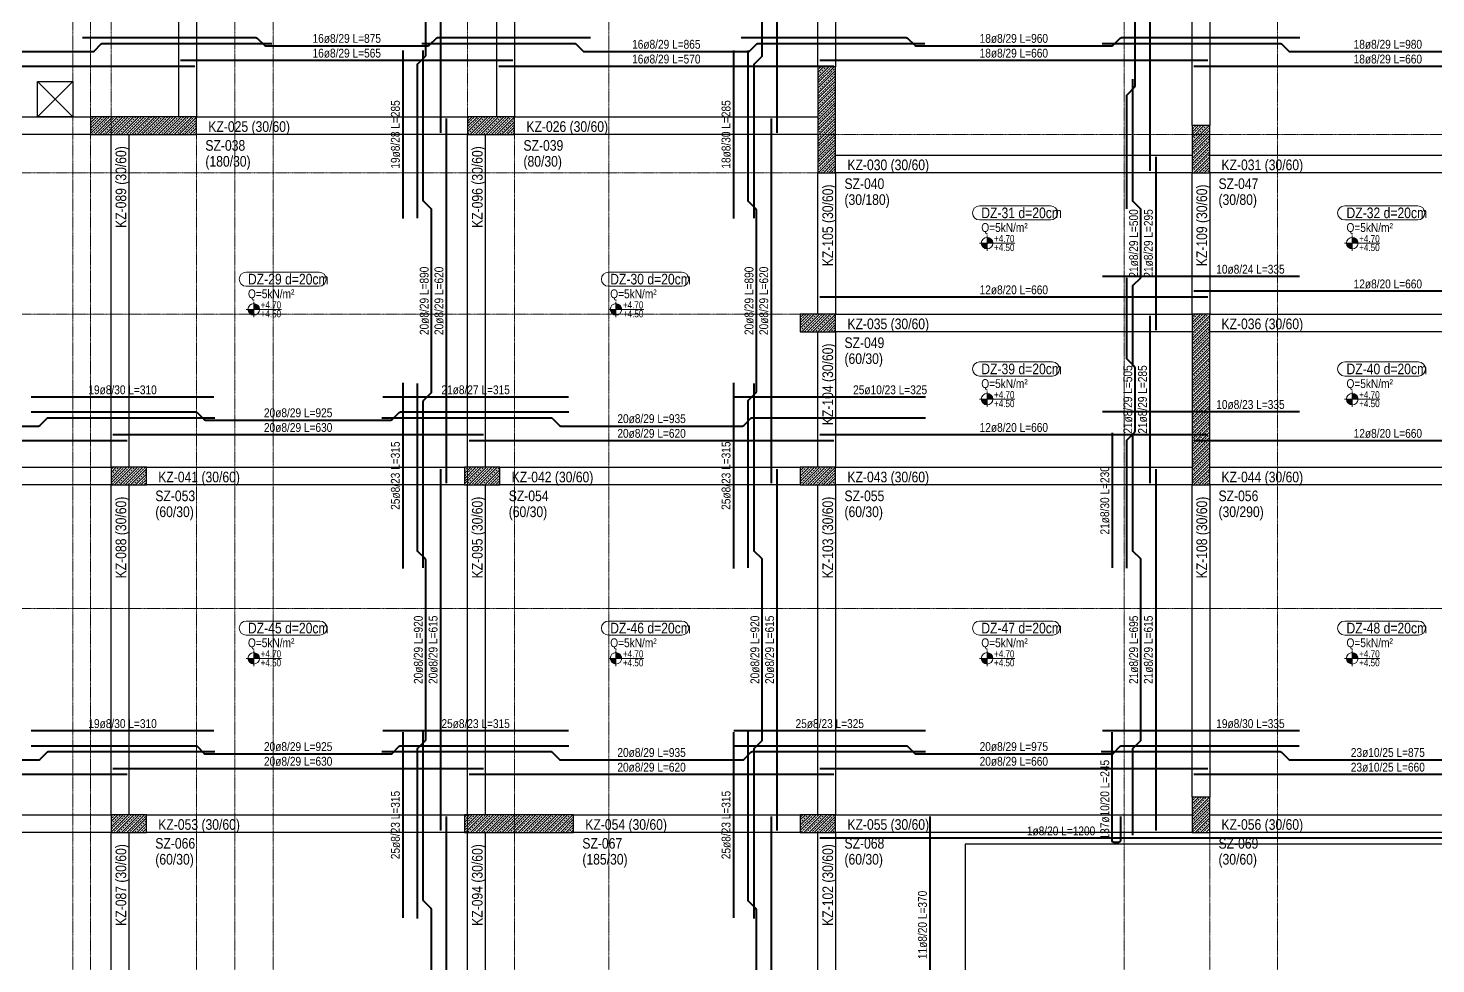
# Model space of a CAD drawing. Header units: millimetres. Extents: x 2356 to 11074, y 522 to 6020.
# Drawn here: x 4143 to 6532, y 2819 to 4408 of the extents above; entities that cross this region are included whole.
import ezdxf
from ezdxf.enums import TextEntityAlignment as Align

# ---------------------------------------------------------------- set-up
doc = ezdxf.new("R2010")
doc.units = ezdxf.units.MM
doc.linetypes.add('DASHED', pattern=[0.75, 0.5, -0.25])
for name, color, linetype, lineweight in [('AKS CIZGISI (BEYKENT)', 252, 'DASHED', 20), ('CIZGI (BEYKENT)', 1, 'Continuous', 20), ('DONATI (BEYKENT)', 4, 'Continuous', 40), ('DONATI YAZISI (BEYKENT)', 3, 'Continuous', 20), ('DOSEME ISMI (BEYKENT)', 9, 'Continuous', 20), ('DOSEME PAFTA (BEYKENT)', 3, 'Continuous', 20), ('KALIP BOSLUK (BEYKENT)', 30, 'Continuous', 25), ('KAT SINIRI (BEYKENT)', 41, 'Continuous', 25), ('KIRIS (BEYKENT)', 2, 'Continuous', 30), ('KIRIS ISMI (BEYKENT)', 40, 'Continuous', 20), ('KOLON (BEYKENT)', 3, 'Continuous', 30), ('KOLON ISMI (BEYKENT)', 91, 'Continuous', 20), ('KOT CIZGISI (BEYKENT)', 7, 'Continuous', 20), ('KOT YAZI (BEYKENT)', 7, 'Continuous', 20), ('TARAMA (BEYKENT)', 252, 'Continuous', 20), ('YUK YAZISI (BEYKENT)', 140, 'Continuous', 20)]:
    doc.layers.add(name, color=color, linetype=linetype, lineweight=lineweight)
doc.styles.add('DONATI YAZISI (BEYKENT)', font='')
doc.styles.add('YAZI (BEYKENT)', font='')
doc.styles.get('DONATI YAZISI (BEYKENT)').set_extended_font_data('Bahnschrift Light Condensed')
doc.styles.get('YAZI (BEYKENT)').set_extended_font_data('Bahnschrift Light Condensed')
pattern_1 = [(45, (-86089.6365, -4262.8825), (-4.49012806, 4.49012806), []), (45, (-86085.1463, -4262.8825), (-4.49012806, 4.49012806), [3.175, -1.5875])]

msp = doc.modelspace()

# ---------------------------------------------------------------- hatches: boundary and pattern name
at = {"layer": 'KOT CIZGISI (BEYKENT)', "true_color": 0x000000}
h = msp.add_hatch(color=18, dxfattribs=at)
h.dxf.hatch_style = 1
h.paths.add_polyline_path([(5770.6, 4042.8), (5760.8, 4042.8, 0.414214), (5770.6, 4033)])
h = msp.add_hatch(color=18, dxfattribs=at)
h.dxf.hatch_style = 1
h.paths.add_polyline_path([(5770.6, 4052.6), (5770.6, 4042.8), (5780.4, 4042.8, 0.414214)])
h = msp.add_hatch(color=18, dxfattribs=at)
h.dxf.hatch_style = 1
h.paths.add_polyline_path([(6390.6, 4042.8), (6380.8, 4042.8, 0.414214), (6390.6, 4033)])
h = msp.add_hatch(color=18, dxfattribs=at)
h.dxf.hatch_style = 1
h.paths.add_polyline_path([(6390.6, 4052.6), (6390.6, 4042.8), (6400.4, 4042.8, 0.414214)])
h = msp.add_hatch(color=18, dxfattribs=at)
h.dxf.hatch_style = 1
h.paths.add_polyline_path([(4525.6, 3930.3), (4515.8, 3930.3, 0.414214), (4525.6, 3920.5)])
h = msp.add_hatch(color=18, dxfattribs=at)
h.dxf.hatch_style = 1
h.paths.add_polyline_path([(4525.6, 3940.1), (4525.6, 3930.3), (4535.4, 3930.3, 0.414214)])
h = msp.add_hatch(color=18, dxfattribs=at)
h.dxf.hatch_style = 1
h.paths.add_polyline_path([(5140.6, 3930.3), (5130.8, 3930.3, 0.414214), (5140.6, 3920.5)])
h = msp.add_hatch(color=18, dxfattribs=at)
h.dxf.hatch_style = 1
h.paths.add_polyline_path([(5140.6, 3940.1), (5140.6, 3930.3), (5150.4, 3930.3, 0.414214)])
h = msp.add_hatch(color=18, dxfattribs=at)
h.dxf.hatch_style = 1
h.paths.add_polyline_path([(5770.6, 3777.8), (5760.8, 3777.8, 0.414214), (5770.6, 3768)])
h = msp.add_hatch(color=18, dxfattribs=at)
h.dxf.hatch_style = 1
h.paths.add_polyline_path([(5770.6, 3787.6), (5770.6, 3777.8), (5780.4, 3777.8, 0.414214)])
h = msp.add_hatch(color=18, dxfattribs=at)
h.dxf.hatch_style = 1
h.paths.add_polyline_path([(6390.6, 3777.8), (6380.8, 3777.8, 0.414214), (6390.6, 3768)])
h = msp.add_hatch(color=18, dxfattribs=at)
h.dxf.hatch_style = 1
h.paths.add_polyline_path([(6390.6, 3787.6), (6390.6, 3777.8), (6400.4, 3777.8, 0.414214)])
h = msp.add_hatch(color=18, dxfattribs=at)
h.dxf.hatch_style = 1
h.paths.add_polyline_path([(4525.6, 3347.6), (4525.6, 3337.8), (4535.4, 3337.8, 0.414214)])
h = msp.add_hatch(color=18, dxfattribs=at)
h.dxf.hatch_style = 1
h.paths.add_polyline_path([(5140.6, 3347.6), (5140.6, 3337.8), (5150.4, 3337.8, 0.414214)])
h = msp.add_hatch(color=18, dxfattribs=at)
h.dxf.hatch_style = 1
h.paths.add_polyline_path([(5770.6, 3347.6), (5770.6, 3337.8), (5780.4, 3337.8, 0.414214)])
h = msp.add_hatch(color=18, dxfattribs=at)
h.dxf.hatch_style = 1
h.paths.add_polyline_path([(6390.6, 3347.6), (6390.6, 3337.8), (6400.4, 3337.8, 0.414214)])
h = msp.add_hatch(color=18, dxfattribs=at)
h.dxf.hatch_style = 1
h.paths.add_polyline_path([(4525.6, 3337.8), (4515.8, 3337.8, 0.414214), (4525.6, 3328)])
h = msp.add_hatch(color=18, dxfattribs=at)
h.dxf.hatch_style = 1
h.paths.add_polyline_path([(5140.6, 3337.8), (5130.8, 3337.8, 0.414214), (5140.6, 3328)])
h = msp.add_hatch(color=18, dxfattribs=at)
h.dxf.hatch_style = 1
h.paths.add_polyline_path([(5770.6, 3337.8), (5760.8, 3337.8, 0.414214), (5770.6, 3328)])
h = msp.add_hatch(color=18, dxfattribs=at)
h.dxf.hatch_style = 1
h.paths.add_polyline_path([(6390.6, 3337.8), (6380.8, 3337.8, 0.414214), (6390.6, 3328)])
at = {"layer": 'TARAMA (BEYKENT)'}
h = msp.add_hatch(dxfattribs=at)
h.set_pattern_fill('ANSI33', color=256, style=0)
h.set_pattern_definition(pattern_1)
h.paths.add_polyline_path([(5483.5, 4162.3), (5513.5, 4162.3), (5513.5, 4342.3), (5483.5, 4342.3)], flags=16)
h = msp.add_hatch(dxfattribs=at)
h.set_pattern_fill('ANSI33', color=256, style=0)
h.set_pattern_definition(pattern_1)
h.paths.add_polyline_path([(4248.5, 4227.3), (4428.5, 4227.3), (4428.5, 4257.3), (4248.5, 4257.3)], flags=16)
h = msp.add_hatch(dxfattribs=at)
h.set_pattern_fill('ANSI33', color=256, style=0)
h.set_pattern_definition(pattern_1)
h.paths.add_polyline_path([(4888.5, 4227.3), (4968.5, 4227.3), (4968.5, 4257.3), (4888.5, 4257.3)], flags=16)
h = msp.add_hatch(dxfattribs=at)
h.set_pattern_fill('ANSI33', color=256, style=0)
h.set_pattern_definition(pattern_1)
h.paths.add_polyline_path([(6118.5, 4162.3), (6148.5, 4162.3), (6148.5, 4242.3), (6118.5, 4242.3)], flags=16)
h = msp.add_hatch(dxfattribs=at)
h.set_pattern_fill('ANSI33', color=256, style=0)
h.set_pattern_definition(pattern_1)
h.paths.add_polyline_path([(5453.5, 3892.3), (5513.5, 3892.3), (5513.5, 3922.3), (5453.5, 3922.3)], flags=16)
h = msp.add_hatch(dxfattribs=at)
h.set_pattern_fill('ANSI33', color=256, style=0)
h.set_pattern_definition(pattern_1)
h.paths.add_polyline_path([(6118.5, 3632.3), (6148.5, 3632.3), (6148.5, 3922.3), (6118.5, 3922.3)], flags=16)
h = msp.add_hatch(dxfattribs=at)
h.set_pattern_fill('ANSI33', color=256, style=0)
h.set_pattern_definition(pattern_1)
h.paths.add_polyline_path([(4283.5, 3632.3), (4343.5, 3632.3), (4343.5, 3662.3), (4283.5, 3662.3)], flags=16)
h = msp.add_hatch(dxfattribs=at)
h.set_pattern_fill('ANSI33', color=256, style=0)
h.set_pattern_definition(pattern_1)
h.paths.add_polyline_path([(4883.5, 3632.3), (4943.5, 3632.3), (4943.5, 3662.3), (4883.5, 3662.3)], flags=16)
h = msp.add_hatch(dxfattribs=at)
h.set_pattern_fill('ANSI33', color=256, style=0)
h.set_pattern_definition(pattern_1)
h.paths.add_polyline_path([(5453.5, 3632.3), (5513.5, 3632.3), (5513.5, 3662.3), (5453.5, 3662.3)], flags=16)
h = msp.add_hatch(dxfattribs=at)
h.set_pattern_fill('ANSI33', color=256, style=0)
h.set_pattern_definition(pattern_1)
h.paths.add_polyline_path([(6118.5, 3042.3), (6148.5, 3042.3), (6148.5, 3102.3), (6118.5, 3102.3)], flags=16)
h = msp.add_hatch(dxfattribs=at)
h.set_pattern_fill('ANSI33', color=256, style=0)
h.set_pattern_definition(pattern_1)
h.paths.add_polyline_path([(4283.5, 3042.3), (4343.5, 3042.3), (4343.5, 3072.3), (4283.5, 3072.3)], flags=16)
h = msp.add_hatch(dxfattribs=at)
h.set_pattern_fill('ANSI33', color=256, style=0)
h.set_pattern_definition(pattern_1)
h.paths.add_polyline_path([(4883.5, 3042.3), (5068.5, 3042.3), (5068.5, 3072.3), (4883.5, 3072.3)], flags=16)
h = msp.add_hatch(dxfattribs=at)
h.set_pattern_fill('ANSI33', color=256, style=0)
h.set_pattern_definition(pattern_1)
h.paths.add_polyline_path([(5453.5, 3042.3), (5513.5, 3042.3), (5513.5, 3072.3), (5453.5, 3072.3)], flags=16)

# ---------------------------------------------------------------- linework, layer by layer
at = {"layer": 'AKS CIZGISI (BEYKENT)', "color": 175, "true_color": 0x4554a5}
for p, q in [((4248.5, 582.3), (4248.5, 5722.3)), ((4558.5, 642.3), (4558.5, 5662.3)), ((6003.5, 642.3), (6003.5, 5662.3)), ((6263.5, 642.3), (6263.5, 5662.3)), ((2713.5, 4162.3), (10953.5, 4162.3))]:
    msp.add_line(p, q, dxfattribs=at)
at = {"layer": 'AKS CIZGISI (BEYKENT)'}
for p, q in [((4218.5, 642.3), (4218.5, 5662.3)), ((4283.5, 642.3), (4283.5, 5662.3)), ((4428.5, 642.3), (4428.5, 5662.3)), ((4493.5, 642.3), (4493.5, 5662.3)), ((4888.5, 642.3), (4888.5, 5662.3)), ((4968.5, 642.3), (4968.5, 5662.3)), ((5128.5, 642.3), (5128.5, 5662.3)), ((5513.5, 642.3), (5513.5, 5662.3)), ((6148.5, 642.3), (6148.5, 5662.3)), ((2713.5, 4227.3), (10953.5, 4227.3)), ((2713.5, 3922.3), (10953.5, 3922.3)), ((2713.5, 3632.3), (10953.5, 3632.3)), ((2713.5, 3422.3), (10953.5, 3422.3)), ((2713.5, 3042.3), (10953.5, 3042.3))]:
    msp.add_line(p, q, dxfattribs=at)
at = {"layer": 'CIZGI (BEYKENT)'}
for p, q in [((4158.5, 4257.3), (4218.5, 4317.3)), ((4158.5, 4317.3), (4218.5, 4257.3))]:
    msp.add_line(p, q, dxfattribs=at)
at = {"layer": 'DONATI (BEYKENT)'}
for points in [[(4803.5, 4085.1), (4803.5, 4345.1, -0.198912), (4804.4, 4347.2), (4816.7, 4359.5, 0.198912), (4817.5, 4361.6), (4817.5, 4598.1, 0.198912), (4816.7, 4600.2), (4804.4, 4612.5, -0.198912), (4803.5, 4614.6), (4803.5, 4833.3)], [(5374.9, 4085.1), (5374.9, 4345.1, -0.198912), (5375.8, 4347.2), (5388, 4359.5, 0.198912), (5388.9, 4361.6), (5388.9, 4598.1, 0.198912), (5388, 4600.2), (5375.8, 4612.5, -0.198912), (5374.9, 4614.6), (5374.9, 4833.3)], [(6007.9, 4100.8), (6007.9, 4293.1, -0.198912), (6008.8, 4295.2), (6021, 4307.5, 0.198912), (6021.9, 4309.6), (6021.9, 4585.1, 0.198912), (6021, 4587.2), (6008.8, 4599.5, -0.198912), (6007.9, 4601.6), (6007.9, 4833.8)], [(3663.3, 4381.9), (3873.3, 4381.9, -0.198912), (3875.4, 4381), (3887.7, 4368.8, 0.198912), (3889.8, 4367.9), (4252.3, 4367.9, 0.198912), (4254.4, 4368.8), (4266.7, 4381, -0.198912), (4268.8, 4381.9), (4556.5, 4381.9)], [(4234.8, 4391.9), (4529.3, 4391.9, -0.198912), (4531.4, 4391), (4543.7, 4378.8, 0.198912), (4545.8, 4377.9), (4821.3, 4377.9, 0.198912), (4823.4, 4378.8), (4835.7, 4391, -0.198912), (4837.8, 4391.9), (5097.3, 4391.9)], [(4811, 4381.9), (5070.3, 4381.9, -0.198912), (5072.4, 4381), (5084.7, 4368.8, 0.198912), (5086.8, 4367.9), (5365.3, 4367.9, 0.198912), (5367.4, 4368.8), (5379.7, 4381, -0.198912), (5381.8, 4381.9), (5664.8, 4381.9)], [(5353.3, 4391.9), (5633.3, 4391.9, -0.198912), (5635.4, 4391), (5647.7, 4378.8, 0.198912), (5649.8, 4377.9), (5982.3, 4377.9, 0.198912), (5984.4, 4378.8), (5996.7, 4391, -0.198912), (5998.8, 4391.9), (6301.3, 4391.9)], [(5965.8, 4381.9), (6268.3, 4381.9, -0.198912), (6270.4, 4381), (6282.7, 4368.8, 0.198912), (6284.8, 4367.9), (6617.3, 4367.9, 0.198912), (6619.4, 4368.8), (6631.7, 4381, -0.198912), (6633.8, 4381.9), (6933.8, 4381.9)], [(4813.5, 3491.3), (4813.5, 3774.1, -0.198912), (4814.4, 3776.2), (4826.7, 3788.5, 0.198912), (4827.5, 3790.6), (4827.5, 4099.1, 0.198912), (4826.7, 4101.2), (4814.4, 4113.5, -0.198912), (4813.5, 4115.6), (4813.5, 4369.6)], [(5364.9, 3491.3), (5364.9, 3774.1, -0.198912), (5365.8, 3776.2), (5378, 3788.5, 0.198912), (5378.9, 3790.6), (5378.9, 4099.1, 0.198912), (5378, 4101.2), (5365.8, 4113.5, -0.198912), (5364.9, 4115.6), (5364.9, 4369.6)], [(6017.9, 3833.3), (6017.9, 3969.1, -0.198912), (6018.8, 3971.2), (6031, 3983.5, 0.198912), (6031.9, 3985.6), (6031.9, 4099.1, 0.198912), (6031, 4101.2), (6018.8, 4113.5, -0.198912), (6017.9, 4115.6), (6017.9, 4321.3)], [(6007.9, 3490.8), (6007.9, 3707.1, -0.198912), (6008.8, 3709.2), (6021, 3721.5, 0.198912), (6021.9, 3723.6), (6021.9, 3831.1, 0.198912), (6021, 3833.2), (6008.8, 3845.5, -0.198912), (6007.9, 3847.6), (6007.9, 3983.8)], [(4803.5, 2896.3), (4803.5, 3183.1, -0.198912), (4804.4, 3185.2), (4816.7, 3197.5, 0.198912), (4817.5, 3199.6), (4817.5, 3505.1, 0.198912), (4816.7, 3507.2), (4804.4, 3519.5, -0.198912), (4803.5, 3521.6), (4803.5, 3804.6)], [(5374.9, 2896.3), (5374.9, 3183.1, -0.198912), (5375.8, 3185.2), (5388, 3197.5, 0.198912), (5388.9, 3199.6), (5388.9, 3505.1, 0.198912), (5388, 3507.2), (5375.8, 3519.5, -0.198912), (5374.9, 3521.6), (5374.9, 3804.6)], [(4147.5, 3756.3), (4427.3, 3756.3, -0.198912), (4429.4, 3755.4), (4441.7, 3743.2, 0.198912), (4443.8, 3742.3), (4758.3, 3742.3, 0.198912), (4760.4, 3743.2), (4772.7, 3755.4, -0.198912), (4774.8, 3756.3), (5060.8, 3756.3)], [(3661.8, 3746.3), (3850.3, 3746.3, -0.198912), (3852.4, 3745.4), (3864.7, 3733.2, 0.198912), (3866.8, 3732.3), (4160.3, 3732.3, 0.198912), (4162.4, 3733.2), (4174.7, 3745.4, -0.198912), (4176.8, 3746.3), (4459.3, 3746.3)], [(4743.3, 3746.3), (5030.3, 3746.3, -0.198912), (5032.4, 3745.4), (5044.7, 3733.2, 0.198912), (5046.8, 3732.3), (5355.3, 3732.3, 0.198912), (5357.4, 3733.2), (5369.7, 3745.4, -0.198912), (5371.8, 3746.3), (5666.3, 3746.3)], [(6017.9, 3037.6), (6017.9, 3183.1, -0.198912), (6018.8, 3185.2), (6031, 3197.5, 0.198912), (6031.9, 3199.6), (6031.9, 3505.1, 0.198912), (6031, 3507.2), (6018.8, 3519.5, -0.198912), (6017.9, 3521.6), (6017.9, 3719.8)], [(4813.5, 2341.6), (4813.5, 2577.1, -0.198912), (4814.4, 2579.2), (4826.7, 2591.5, 0.198912), (4827.5, 2593.6), (4827.5, 2911.1, 0.198912), (4826.7, 2913.2), (4814.4, 2925.5, -0.198912), (4813.5, 2927.6), (4813.5, 3214.3)], [(5364.9, 2265.8), (5364.9, 2577.1, -0.198912), (5365.8, 2579.2), (5378, 2591.5, 0.198912), (5378.9, 2593.6), (5378.9, 2911.1, 0.198912), (5378, 2913.2), (5365.8, 2925.5, -0.198912), (5364.9, 2927.6), (5364.9, 3213.8)], [(5996.9, 3069.3), (5996.9, 3028.3, -0.414214), (5993.9, 3025.3), (5985.9, 3025.3, -0.414214), (5982.9, 3028.3), (5982.9, 3212.3)], [(3661.8, 3179.5), (3850.3, 3179.5, -0.198912), (3852.4, 3178.6), (3864.7, 3166.3, 0.198912), (3866.8, 3165.5), (4160.3, 3165.5, 0.198912), (4162.4, 3166.3), (4174.7, 3178.6, -0.198912), (4176.8, 3179.5), (4459.3, 3179.5)], [(4147.5, 3189.5), (4427.3, 3189.5, -0.198912), (4429.4, 3188.6), (4441.7, 3176.3, 0.198912), (4443.8, 3175.5), (4758.3, 3175.5, 0.198912), (4760.4, 3176.3), (4772.7, 3188.6, -0.198912), (4774.8, 3189.5), (5060.8, 3189.5)], [(4743.3, 3179.5), (5030.3, 3179.5, -0.198912), (5032.4, 3178.6), (5044.7, 3166.3, 0.198912), (5046.8, 3165.5), (5355.3, 3165.5, 0.198912), (5357.4, 3166.3), (5369.7, 3178.6, -0.198912), (5371.8, 3179.5), (5666.3, 3179.5)], [(5341.8, 3189.5), (5633.3, 3189.5, -0.198912), (5635.4, 3188.6), (5647.7, 3176.3, 0.198912), (5649.8, 3175.5), (5982.3, 3175.5, 0.198912), (5984.4, 3176.3), (5996.7, 3188.6, -0.198912), (5998.8, 3189.5), (6300.3, 3189.5)], [(5964.3, 3179.5), (6268.3, 3179.5, -0.198912), (6270.4, 3178.6), (6282.7, 3166.3, 0.198912), (6284.8, 3165.5), (6617.3, 3165.5, 0.198912), (6619.4, 3166.3), (6631.7, 3178.6, -0.198912), (6633.8, 3179.5), (6777.5, 3179.5, -0.414214), (6780.5, 3176.5), (6780.5, 3132.3)]]:
    msp.add_lwpolyline(points, format="xyb", dxfattribs=at)
for points in [[(4842.5, 4729.3), (4842.5, 4230.3)], [(5413.9, 4729.3), (5413.9, 4230.3)], [(6046.9, 4729.3), (6046.9, 4165.3)], [(4965.5, 4352.9), (4401.5, 4352.9)], [(4778.5, 4370.1), (4778.5, 4084.6)], [(5339.9, 4370.1), (5339.9, 4084.6)], [(6145.5, 4352.9), (5486.5, 4352.9)], [(4425.5, 4342.9), (3716.5, 4342.9)], [(5510.5, 4342.9), (4941.5, 4342.9)], [(6780.5, 4342.9), (6121.5, 4342.9)], [(4852.5, 4254.3), (4852.5, 3635.3)], [(5403.9, 4254.3), (5403.9, 3635.3)], [(6056.9, 4189.3), (6056.9, 3895.3)], [(6300.8, 3986), (5966.3, 3986)], [(6145.5, 3951), (5486.5, 3951)], [(6780.5, 3961), (6121.5, 3961)], [(6046.9, 3919.3), (6046.9, 3635.3)], [(4778.5, 3805.6), (4778.5, 3490.3)], [(5339.9, 3805.6), (5339.9, 3490.3)], [(4457.8, 3781.3), (4148, 3781.3)], [(5059.8, 3781.3), (4744.8, 3781.3)], [(5665.8, 3781.3), (5341.3, 3781.3)], [(6300.8, 3756.3), (5966.3, 3756.3)], [(4310.5, 3707.3), (3716.5, 3707.3)], [(4915.5, 3717.3), (4286.5, 3717.3)], [(5510.5, 3707.3), (4891.5, 3707.3)], [(6145.5, 3717.3), (5486.5, 3717.3)], [(5982.9, 3720.8), (5982.9, 3491.3)], [(6780.5, 3707.3), (6121.5, 3707.3)], [(4842.5, 3659.3), (4842.5, 3045.3)], [(5413.9, 3659.3), (5413.9, 3045.3)], [(6056.9, 3659.3), (6056.9, 3045.3)], [(4457.8, 3214.5), (4148, 3214.5)], [(5059.8, 3214.5), (4744.8, 3214.5)], [(4778.5, 3212.3), (4778.5, 2897.3)], [(5339.9, 3212.3), (5339.9, 2897.3)], [(5666.3, 3214.5), (5340.8, 3214.5)], [(6300.8, 3214.5), (5966.3, 3214.5)], [(4310.5, 3140.5), (3716.5, 3140.5)], [(4915.5, 3150.5), (4286.5, 3150.5)], [(5510.5, 3140.5), (4891.5, 3140.5)], [(6145.5, 3150.5), (5486.5, 3150.5)], [(6780.5, 3140.5), (6121.5, 3140.5)], [(4852.5, 3069.3), (4852.5, 2435.3)], [(5403.9, 3069.3), (5403.9, 2435.3)], [(5673.3, 3069.3), (5673.3, 2701.1)], [(6686.5, 3032.3), (5486.5, 3032.3)]]:
    msp.add_lwpolyline(points, dxfattribs=at)
at = {"layer": 'DOSEME PAFTA (BEYKENT)'}
for points in [[(5757.8, 4106.1), (5878.4, 4106.1, -1), (5878.4, 4082.1), (5757.8, 4082.1, -1)], [(6377.8, 4106.1), (6501.8, 4106.1, -1), (6501.8, 4082.1), (6377.8, 4082.1, -1)], [(4512.8, 3993.6), (4636.5, 3993.6, -1), (4636.5, 3969.6), (4512.8, 3969.6, -1)], [(5127.8, 3993.6), (5252.1, 3993.6, -1), (5252.1, 3969.6), (5127.8, 3969.6, -1)], [(5757.8, 3841.1), (5881.4, 3841.1, -1), (5881.4, 3817.1), (5757.8, 3817.1, -1)], [(6377.8, 3841.1), (6503, 3841.1, -1), (6503, 3817.1), (6377.8, 3817.1, -1)], [(4512.8, 3401.1), (4637.8, 3401.1, -1), (4637.8, 3377.1), (4512.8, 3377.1, -1)], [(5127.8, 3401.1), (5252.3, 3401.1, -1), (5252.3, 3377.1), (5127.8, 3377.1, -1)], [(5757.8, 3401.1), (5882.2, 3401.1, -1), (5882.2, 3377.1), (5757.8, 3377.1, -1)], [(6377.8, 3401.1), (6502.9, 3401.1, -1), (6502.9, 3377.1), (6377.8, 3377.1, -1)]]:
    msp.add_lwpolyline(points, format="xyb", close=True, dxfattribs=at)
at = {"layer": 'KALIP BOSLUK (BEYKENT)'}
msp.add_lwpolyline([(4158.5, 4317.3), (4218.5, 4317.3), (4218.5, 4257.3), (4158.5, 4257.3)], close=True, dxfattribs=at)
at = {"layer": 'KAT SINIRI (BEYKENT)'}
msp.add_lwpolyline([(3513.5, 4740.2), (4135.7, 5362.3), (5533.5, 5362.3), (5533.5, 5332.3), (8633.5, 5332.3), (8633.5, 5362.3), (10031.4, 5362.3), (10653.5, 4740.2), (10653.5, 3042.3), (10623.5, 3042.3), (10623.5, 1222.3), (8183.5, 1222.3), (8183.5, 1872.3), (8463.5, 1872.3), (8463.5, 3022.3), (5733.5, 3022.3), (5733.5, 1572.3), (3543.5, 1572.3), (3543.5, 3042.3), (3513.5, 3042.3)], close=True, dxfattribs=at)
at = {"layer": 'KIRIS (BEYKENT)'}
for p, q in [((4428.5, 4687.3), (4428.5, 4257.3)), ((4938.5, 4257.3), (4938.5, 4672.3)), ((4968.5, 4672.3), (4968.5, 4257.3)), ((5483.5, 4342.3), (5483.5, 4672.3)), ((5513.5, 4672.3), (5513.5, 4342.3)), ((6118.5, 4242.3), (6118.5, 4672.3)), ((6148.5, 4672.3), (6148.5, 4242.3)), ((4398.5, 4257.3), (4398.5, 4627.3)), ((3773.5, 4257.3), (4248.5, 4257.3)), ((4428.5, 4257.3), (4888.5, 4257.3)), ((4968.5, 4257.3), (5483.5, 4257.3)), ((4248.5, 4227.3), (3773.5, 4227.3)), ((4283.5, 3662.3), (4283.5, 4227.3)), ((4313.5, 4227.3), (4313.5, 3662.3)), ((4888.5, 4227.3), (4428.5, 4227.3)), ((4888.5, 3662.3), (4888.5, 4227.3)), ((4918.5, 4227.3), (4918.5, 3662.3)), ((5483.5, 4227.3), (4968.5, 4227.3)), ((5513.5, 4192.3), (6118.5, 4192.3)), ((6148.5, 4192.3), (6753.5, 4192.3)), ((5483.5, 3922.3), (5483.5, 4162.3)), ((6118.5, 4162.3), (5513.5, 4162.3)), ((5513.5, 4162.3), (5513.5, 3922.3)), ((6118.5, 3922.3), (6118.5, 4162.3)), ((6753.5, 4162.3), (6148.5, 4162.3)), ((6148.5, 4162.3), (6148.5, 3922.3)), ((5513.5, 3922.3), (6118.5, 3922.3)), ((6148.5, 3922.3), (6753.5, 3922.3)), ((5483.5, 3662.3), (5483.5, 3892.3)), ((6118.5, 3892.3), (5513.5, 3892.3)), ((5513.5, 3892.3), (5513.5, 3662.3)), ((6753.5, 3892.3), (6148.5, 3892.3)), ((3773.5, 3662.3), (4283.5, 3662.3)), ((4343.5, 3662.3), (4883.5, 3662.3)), ((4943.5, 3662.3), (5453.5, 3662.3)), ((5513.5, 3662.3), (6118.5, 3662.3)), ((6148.5, 3662.3), (6753.5, 3662.3)), ((4283.5, 3632.3), (3773.5, 3632.3)), ((4283.5, 3072.3), (4283.5, 3632.3)), ((4313.5, 3632.3), (4313.5, 3072.3)), ((4883.5, 3632.3), (4343.5, 3632.3)), ((4888.5, 3072.3), (4888.5, 3632.3)), ((4918.5, 3632.3), (4918.5, 3072.3)), ((5453.5, 3632.3), (4943.5, 3632.3)), ((5483.5, 3072.3), (5483.5, 3632.3)), ((6118.5, 3632.3), (5513.5, 3632.3)), ((5513.5, 3632.3), (5513.5, 3072.3)), ((6118.5, 3102.3), (6118.5, 3632.3)), ((6753.5, 3632.3), (6148.5, 3632.3)), ((6148.5, 3632.3), (6148.5, 3102.3)), ((3773.5, 3072.3), (4283.5, 3072.3)), ((4343.5, 3072.3), (4883.5, 3072.3)), ((5068.5, 3072.3), (5453.5, 3072.3)), ((5513.5, 3072.3), (6118.5, 3072.3)), ((6148.5, 3072.3), (6753.5, 3072.3)), ((4283.5, 3042.3), (3773.5, 3042.3)), ((4283.5, 2462.3), (4283.5, 3042.3)), ((4313.5, 3042.3), (4313.5, 2462.3)), ((4883.5, 3042.3), (4343.5, 3042.3)), ((4888.5, 2462.3), (4888.5, 3042.3)), ((4918.5, 3042.3), (4918.5, 2462.3)), ((5453.5, 3042.3), (5068.5, 3042.3)), ((5483.5, 2462.3), (5483.5, 3042.3)), ((6118.5, 3042.3), (5513.5, 3042.3)), ((5513.5, 3042.3), (5513.5, 2462.3)), ((6753.5, 3042.3), (6148.5, 3042.3))]:
    msp.add_line(p, q, dxfattribs=at)
at = {"layer": 'KOLON (BEYKENT)'}
for points in [[(5483.5, 4162.3), (5513.5, 4162.3), (5513.5, 4342.3), (5483.5, 4342.3)], [(4248.5, 4227.3), (4428.5, 4227.3), (4428.5, 4257.3), (4248.5, 4257.3)], [(4888.5, 4227.3), (4968.5, 4227.3), (4968.5, 4257.3), (4888.5, 4257.3)], [(6118.5, 4162.3), (6148.5, 4162.3), (6148.5, 4242.3), (6118.5, 4242.3)], [(5453.5, 3892.3), (5513.5, 3892.3), (5513.5, 3922.3), (5453.5, 3922.3)], [(6118.5, 3632.3), (6148.5, 3632.3), (6148.5, 3922.3), (6118.5, 3922.3)], [(4283.5, 3632.3), (4343.5, 3632.3), (4343.5, 3662.3), (4283.5, 3662.3)], [(4883.5, 3632.3), (4943.5, 3632.3), (4943.5, 3662.3), (4883.5, 3662.3)], [(5453.5, 3632.3), (5513.5, 3632.3), (5513.5, 3662.3), (5453.5, 3662.3)], [(6118.5, 3042.3), (6148.5, 3042.3), (6148.5, 3102.3), (6118.5, 3102.3)], [(4283.5, 3042.3), (4343.5, 3042.3), (4343.5, 3072.3), (4283.5, 3072.3)], [(4883.5, 3042.3), (5068.5, 3042.3), (5068.5, 3072.3), (4883.5, 3072.3)], [(5453.5, 3042.3), (5513.5, 3042.3), (5513.5, 3072.3), (5453.5, 3072.3)]]:
    msp.add_lwpolyline(points, close=True, dxfattribs=at)
at = {"layer": 'KOT CIZGISI (BEYKENT)'}
for p, q in [((5757.6, 4042.8), (5817.6, 4042.8)), ((5770.6, 4055.9), (5770.6, 4029.8)), ((6377.6, 4042.8), (6437.6, 4042.8)), ((6390.6, 4055.9), (6390.6, 4029.8)), ((4525.6, 3943.4), (4525.6, 3917.3)), ((5140.6, 3943.4), (5140.6, 3917.3)), ((4512.6, 3930.3), (4572.6, 3930.3)), ((5127.6, 3930.3), (5187.6, 3930.3)), ((5757.6, 3777.8), (5817.6, 3777.8)), ((5770.6, 3790.9), (5770.6, 3764.8)), ((6377.6, 3777.8), (6437.6, 3777.8)), ((6390.6, 3790.9), (6390.6, 3764.8)), ((4525.6, 3350.9), (4525.6, 3324.8)), ((5140.6, 3350.9), (5140.6, 3324.8)), ((5770.6, 3350.9), (5770.6, 3324.8)), ((6390.6, 3350.9), (6390.6, 3324.8)), ((4512.6, 3337.8), (4572.6, 3337.8)), ((5127.6, 3337.8), (5187.6, 3337.8)), ((5757.6, 3337.8), (5817.6, 3337.8)), ((6377.6, 3337.8), (6437.6, 3337.8))]:
    msp.add_line(p, q, dxfattribs=at)
for centre in [(5770.6, 4042.8), (6390.6, 4042.8), (4525.6, 3930.3), (5140.6, 3930.3), (5770.6, 3777.8), (6390.6, 3777.8), (4525.6, 3337.8), (5140.6, 3337.8), (5770.6, 3337.8), (6390.6, 3337.8)]:
    msp.add_circle(centre, 9.78, dxfattribs=at)

# ---------------------------------------------------------------- texts
at = {"layer": 'DONATI YAZISI (BEYKENT)', "style": 'DONATI YAZISI (BEYKENT)'}
for s, p in [('16ø8/29 L=875', (4683.5, 4390.4)), ('18ø8/29 L=960', (5816, 4390.4)), ('16ø8/29 L=565', (4683.5, 4365.4)), ('16ø8/29 L=865', (5226, 4380.4)), ('18ø8/29 L=660', (5816, 4365.4)), ('18ø8/29 L=980', (6451, 4380.4)), ('16ø8/29 L=570', (5226, 4355.4)), ('18ø8/29 L=660', (6451, 4355.4)), ('10ø8/24 L=335', (6217.7, 3998.5)), ('12ø8/20 L=660', (5816, 3963.5)), ('12ø8/20 L=660', (6451, 3973.5)), ('19ø8/30 L=310', (4302.9, 3793.8)), ('21ø8/27 L=315', (4902.3, 3793.8)), ('25ø10/23 L=325', (5606, 3793.8)), ('10ø8/23 L=335', (6217.7, 3768.8)), ('20ø8/29 L=925', (4601, 3754.8)), ('20ø8/29 L=935', (5201, 3744.8)), ('20ø8/29 L=630', (4601, 3729.8)), ('12ø8/20 L=660', (5816, 3729.8)), ('20ø8/29 L=620', (5201, 3719.8)), ('12ø8/20 L=660', (6451, 3719.8)), ('19ø8/30 L=310', (4302.9, 3227)), ('25ø8/23 L=315', (4902.3, 3227)), ('25ø8/23 L=325', (5503.5, 3227)), ('19ø8/30 L=335', (6217.7, 3227)), ('20ø8/29 L=925', (4601, 3188)), ('20ø8/29 L=935', (5201, 3178)), ('20ø8/29 L=975', (5816, 3188)), ('23ø10/25 L=875', (6451, 3178)), ('20ø8/29 L=630', (4601, 3163)), ('20ø8/29 L=620', (5201, 3153)), ('20ø8/29 L=660', (5816, 3163)), ('23ø10/25 L=660', (6451, 3153)), ('1ø8/20 L=1200', (5896.2, 3044.8))]:
    msp.add_text(s, height=15, dxfattribs=at).set_placement(p, align=Align.MIDDLE_CENTER)
for s, p in [('19ø8/28 L=285', (4766, 4227.3)), ('18ø8/30 L=285', (5327.4, 4227.3)), ('21ø8/29 L=500', (6019.4, 4042.3)), ('21ø8/29 L=295', (6044.4, 4042.3)), ('20ø8/29 L=890', (4815, 3944.8)), ('20ø8/29 L=620', (4840, 3944.8)), ('20ø8/29 L=890', (5366.4, 3944.8)), ('20ø8/29 L=620', (5391.4, 3944.8)), ('21ø8/29 L=505', (6009.4, 3777.3)), ('21ø8/29 L=285', (6034.4, 3777.3)), ('25ø8/23 L=315', (4766, 3648)), ('25ø8/23 L=315', (5327.4, 3648)), ('21ø8/30 L=230', (5970.4, 3606.1)), ('20ø8/29 L=920', (4805, 3352.3)), ('20ø8/29 L=615', (4830, 3352.3)), ('20ø8/29 L=920', (5376.4, 3352.3)), ('20ø8/29 L=615', (5401.4, 3352.3)), ('21ø8/29 L=695', (6019.4, 3352.3)), ('21ø8/29 L=615', (6044.4, 3352.3)), ('137ø10/20 L=245', (5970.4, 3097.8)), ('25ø8/23 L=315', (4766, 3054.8)), ('25ø8/23 L=315', (5327.4, 3054.8)), ('11ø8/20 L=370', (5660.8, 2885.2))]:
    msp.add_text(s, height=15, rotation=90, dxfattribs=at).set_placement(p, align=Align.MIDDLE_CENTER)
at = {"layer": 'DOSEME ISMI (BEYKENT)', "style": 'YAZI (BEYKENT)'}
for s, p in [('DZ-31 d=20cm', (5760.8, 4079.8)), ('DZ-32 d=20cm', (6380.8, 4079.8)), ('DZ-29 d=20cm', (4515.8, 3967.3)), ('DZ-30 d=20cm', (5130.8, 3967.3)), ('DZ-39 d=20cm', (5760.8, 3814.8)), ('DZ-40 d=20cm', (6380.8, 3814.8)), ('DZ-45 d=20cm', (4515.8, 3374.8)), ('DZ-46 d=20cm', (5130.8, 3374.8)), ('DZ-47 d=20cm', (5760.8, 3374.8)), ('DZ-48 d=20cm', (6380.8, 3374.8))]:
    msp.add_text(s, height=18, dxfattribs=at).set_placement(p, align=Align.BOTTOM_LEFT)
at = {"layer": 'KIRIS ISMI (BEYKENT)', "style": 'YAZI (BEYKENT)'}
for s, p in [('KZ-025 (30/60)', (4448.5, 4226.3)), ('KZ-026 (30/60)', (4988.5, 4226.3)), ('KZ-030 (30/60)', (5533.5, 4161.3)), ('KZ-031 (30/60)', (6168.5, 4161.3)), ('KZ-035 (30/60)', (5533.5, 3891.3)), ('KZ-036 (30/60)', (6168.5, 3891.3)), ('KZ-041 (30/60)', (4363.5, 3631.3)), ('KZ-042 (30/60)', (4963.5, 3631.3)), ('KZ-043 (30/60)', (5533.5, 3631.3)), ('KZ-044 (30/60)', (6168.5, 3631.3)), ('KZ-053 (30/60)', (4363.5, 3041.3)), ('KZ-054 (30/60)', (5088.5, 3041.3)), ('KZ-055 (30/60)', (5533.5, 3041.3)), ('KZ-056 (30/60)', (6168.5, 3041.3))]:
    msp.add_text(s, height=18, dxfattribs=at).set_placement(p, align=Align.BOTTOM_LEFT)
for s, p in [('KZ-089 (30/60)', (4314.5, 4207.3)), ('KZ-096 (30/60)', (4919.5, 4207.3)), ('KZ-105 (30/60)', (5514.5, 4142.3)), ('KZ-109 (30/60)', (6149.5, 4142.3)), ('KZ-104 (30/60)', (5514.5, 3872.3)), ('KZ-088 (30/60)', (4314.5, 3612.3)), ('KZ-095 (30/60)', (4919.5, 3612.3)), ('KZ-103 (30/60)', (5514.5, 3612.3)), ('KZ-108 (30/60)', (6149.5, 3612.3)), ('KZ-087 (30/60)', (4314.5, 3022.3)), ('KZ-094 (30/60)', (4919.5, 3022.3)), ('KZ-102 (30/60)', (5514.5, 3022.3))]:
    msp.add_text(s, height=18, rotation=90, dxfattribs=at).set_placement(p, align=Align.BOTTOM_RIGHT)
at = {"layer": 'KOLON ISMI (BEYKENT)', "style": 'YAZI (BEYKENT)'}
for s, p in [('SZ-038', (4443.5, 4194.3)), ('SZ-039', (4983.5, 4194.3)), ('(180/30)', (4443.5, 4167.3)), ('(80/30)', (4983.5, 4167.3)), ('SZ-040', (5528.5, 4129.3)), ('SZ-047', (6163.5, 4129.3)), ('(30/180)', (5528.5, 4102.3)), ('(30/80)', (6163.5, 4102.3)), ('SZ-049', (5528.5, 3859.3)), ('(60/30)', (5528.5, 3832.3)), ('SZ-053', (4358.5, 3599.3)), ('SZ-054', (4958.5, 3599.3)), ('SZ-055', (5528.5, 3599.3)), ('SZ-056', (6163.5, 3599.3)), ('(60/30)', (4358.5, 3572.3)), ('(60/30)', (4958.5, 3572.3)), ('(60/30)', (5528.5, 3572.3)), ('(30/290)', (6163.5, 3572.3)), ('SZ-066', (4358.5, 3009.3)), ('SZ-067', (5083.5, 3009.3)), ('SZ-068', (5528.5, 3009.3)), ('SZ-069', (6163.5, 3009.3)), ('(60/30)', (4358.5, 2982.3)), ('(185/30)', (5083.5, 2982.3)), ('(60/30)', (5528.5, 2982.3)), ('(30/60)', (6163.5, 2982.3))]:
    msp.add_text(s, height=18, dxfattribs=at).set_placement(p, align=Align.BOTTOM_LEFT)
at = {"layer": 'KOT YAZI (BEYKENT)', "style": 'YAZI (BEYKENT)'}
for s, p in [('+4.70', (5782.3, 4040.8)), ('+4.50', (5782.3, 4025.8)), ('+4.70', (6402.3, 4040.8)), ('+4.50', (6402.3, 4025.8)), ('+4.70', (4537.3, 3928.3)), ('+4.70', (5152.3, 3928.3)), ('+4.50', (4537.3, 3913.3)), ('+4.50', (5152.3, 3913.3)), ('+4.70', (5782.3, 3775.8)), ('+4.50', (5782.3, 3760.8)), ('+4.70', (6402.3, 3775.8)), ('+4.50', (6402.3, 3760.8)), ('+4.70', (4537.3, 3335.8)), ('+4.70', (5152.3, 3335.8)), ('+4.70', (5782.3, 3335.8)), ('+4.70', (6402.3, 3335.8)), ('+4.50', (4537.3, 3320.8)), ('+4.50', (5152.3, 3320.8)), ('+4.50', (5782.3, 3320.8)), ('+4.50', (6402.3, 3320.8))]:
    msp.add_text(s, height=12, dxfattribs=at).set_placement(p, align=Align.BOTTOM_LEFT)
at = {"layer": 'YUK YAZISI (BEYKENT)', "style": 'YAZI (BEYKENT)'}
for p in [(5760.8, 4057.3), (6380.8, 4057.3), (4515.8, 3944.8), (5130.8, 3944.8), (5760.8, 3792.3), (6380.8, 3792.3), (4515.8, 3352.3), (5130.8, 3352.3), (5760.8, 3352.3), (6380.8, 3352.3)]:
    msp.add_text('Q=5kN/m²', height=15, dxfattribs=at).set_placement(p, align=Align.BOTTOM_LEFT)

doc.saveas('drawing.dxf')
